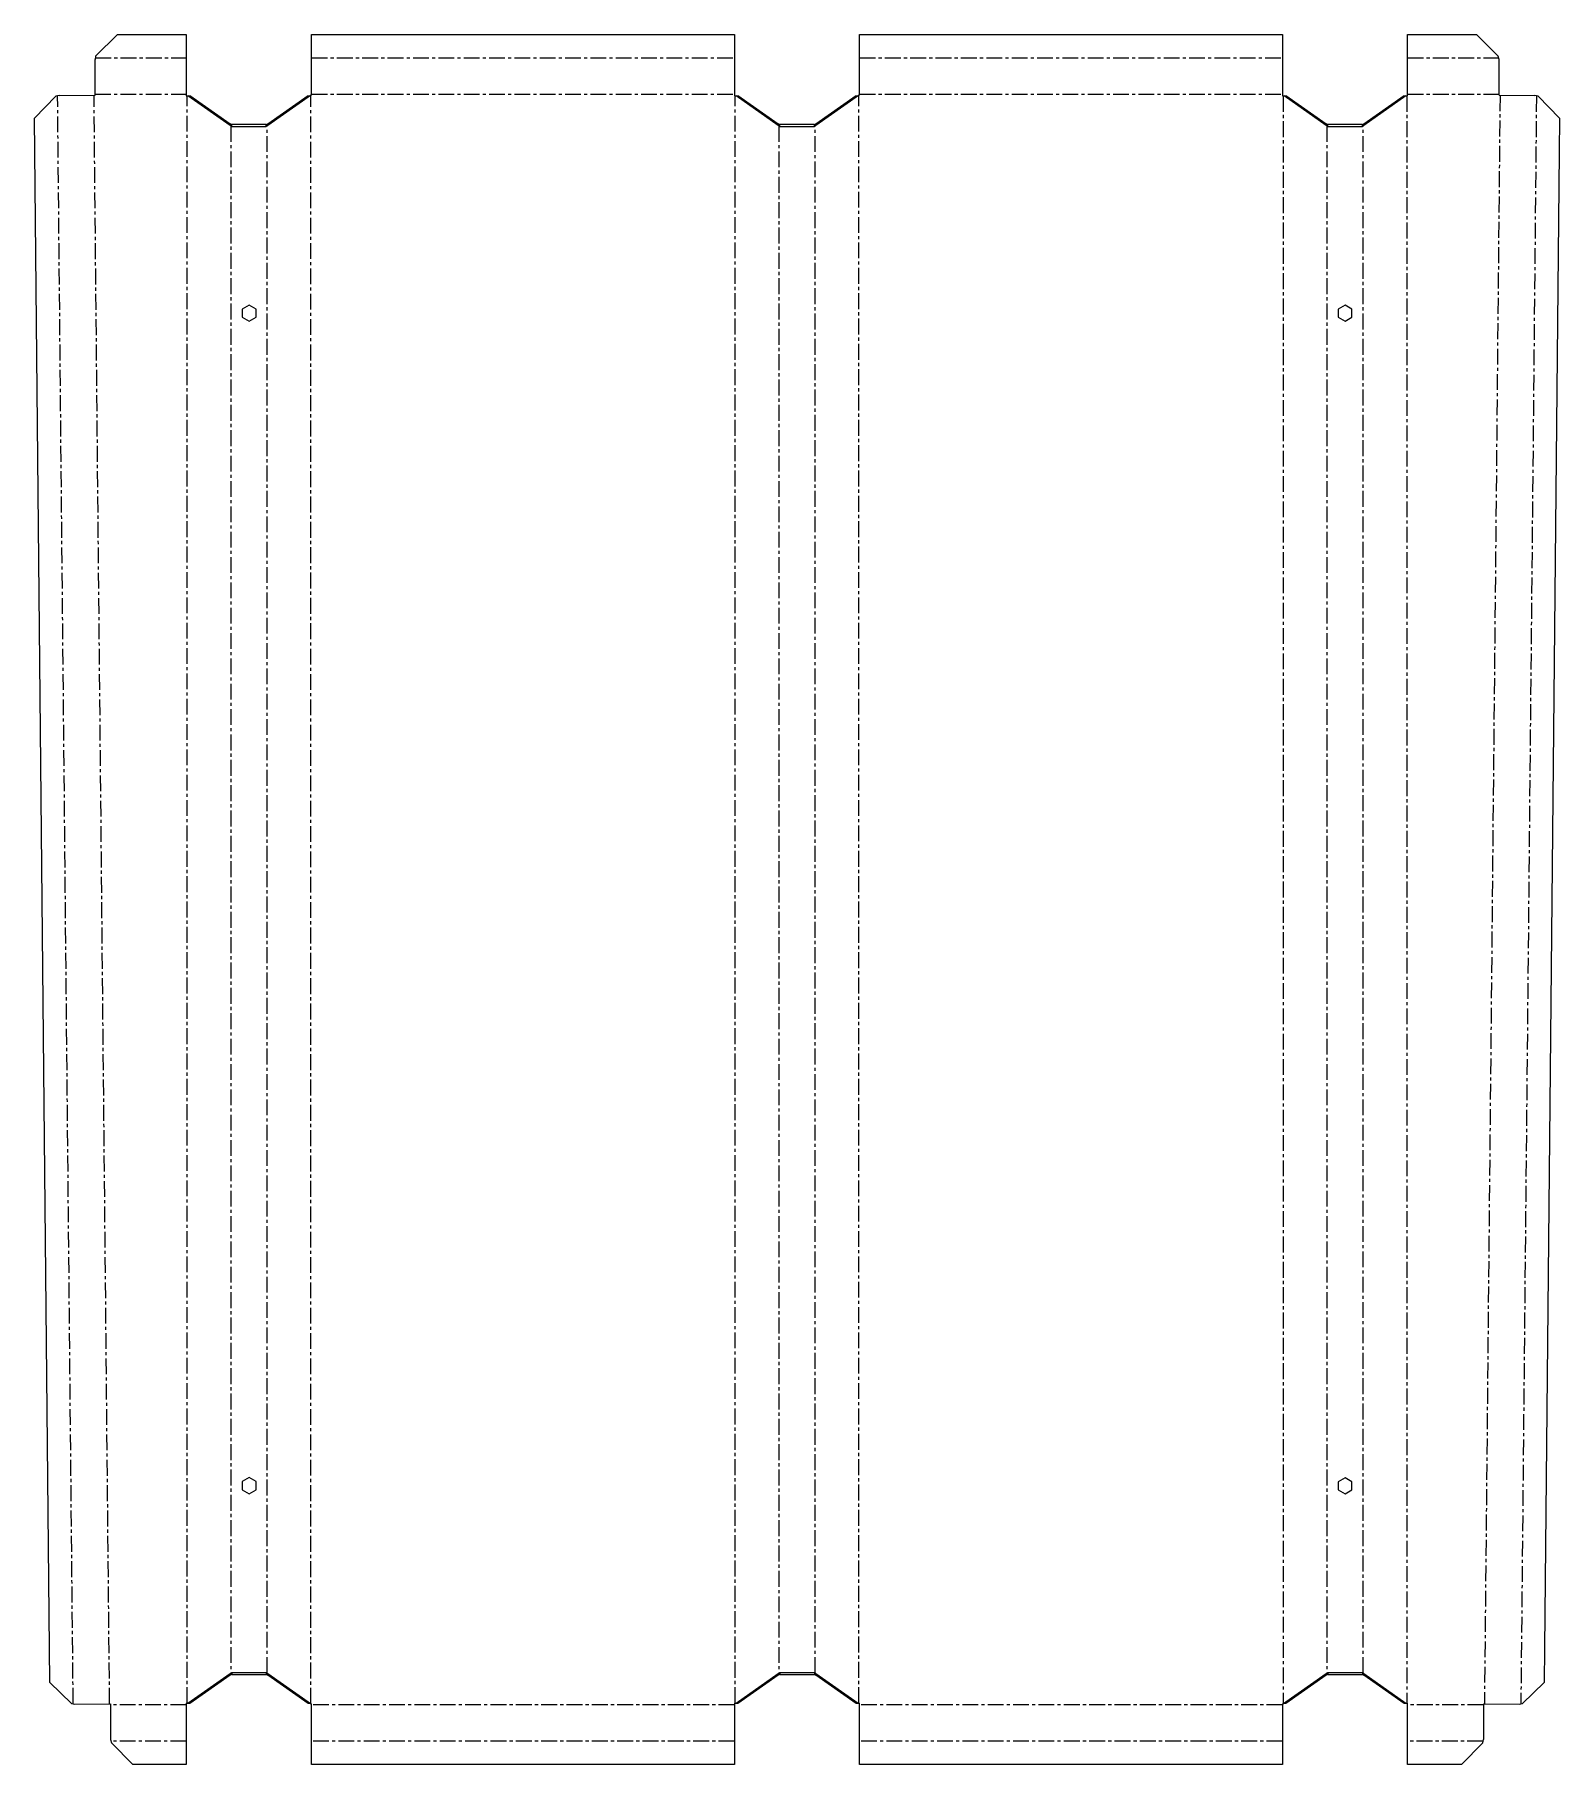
# Model space of a CAD drawing. Header units: millimetres. Extents: x -621 to 602, y -1340 to 46.
import ezdxf

# ---------------------------------------------------------------- set-up
doc = ezdxf.new("R2010")
doc.units = ezdxf.units.MM
doc.linetypes.add('CENTERX2', pattern=[20.32, 12.7, -2.54, 2.54, -2.54])

msp = doc.modelspace()

# ---------------------------------------------------------------- linework, layer by layer
at = {"color": 7, "linetype": 'Continuous', "lineweight": 25}
for p, q in [((-572.1, 29.1), (-554.6, 46.4)), ((-554.6, 46.4), (-499.4, 46.4)), ((-499.4, 46.4), (-499.4, -2.7)), ((-398.9, -1.8), (-398.9, 46.4)), ((-398.9, 46.4), (-59.9, 46.4)), ((-59.9, 46.4), (-59.9, -2.7)), ((40.5, -1.8), (40.5, 46.4)), ((40.5, 46.4), (379.5, 46.4)), ((379.5, 46.4), (379.5, -2.7)), ((479.9, -2.7), (479.9, 46.4)), ((479.9, 46.4), (535.2, 46.4)), ((535.2, 46.4), (552.6, 29.1)), ((-572.1, 29.1), (-572.6, 26.5)), ((553.2, 26.5), (552.6, 29.1)), ((-572.6, -2.2), (-572.6, 26.5)), ((553.2, -2.2), (553.2, 26.5)), ((-621, -20.7), (-603.9, -3.1)), ((-601.3, -2.5), (-603.9, -3.1)), ((-601.3, -2.5), (-572.6, -2.2)), ((-499.4, -2.7), (-496.6, -2.7)), ((-464.3, -26.6), (-498.1, -2.7)), ((-464.3, -25.5), (-496.6, -2.7)), ((-398.9, -1.8), (-434, -26.6)), ((-401.7, -2.7), (-434, -25.5)), ((-401.7, -2.7), (-400.2, -2.7)), ((-59.9, -2.7), (-57.1, -2.7)), ((-24.9, -26.6), (-58.6, -2.7)), ((-24.9, -25.5), (-57.1, -2.7)), ((40.5, -1.8), (5.5, -26.6)), ((37.7, -2.7), (5.5, -25.5)), ((37.7, -2.7), (39.2, -2.7)), ((379.5, -2.7), (382.3, -2.7)), ((414.5, -26.6), (380.8, -2.7)), ((414.5, -25.5), (382.3, -2.7)), ((478.6, -2.7), (444.9, -26.6)), ((477.1, -2.7), (444.9, -25.5)), ((477.1, -2.7), (479.9, -2.7)), ((553.2, -2.2), (581.9, -2.5)), ((584.5, -3.1), (581.9, -2.5)), ((584.5, -3.1), (601.6, -20.7)), ((-608.9, -1274.5), (-621, -20.7)), ((-464.3, -25.1), (-464.3, -26.6)), ((-463, -25.8), (-464.3, -25.1)), ((-463, -27.3), (-464.3, -26.6)), ((-463, -27.3), (-463, -25.8)), ((-435.3, -25.8), (-463, -25.8)), ((-463, -27.3), (-435.3, -27.3)), ((-434, -25.5), (-435.3, -26.3)), ((-435.3, -27.3), (-435.3, -25.8)), ((-434, -26.6), (-435.3, -27.3)), ((-434, -26.6), (-434, -25.5)), ((-24.9, -25.1), (-24.9, -26.6)), ((-23.6, -25.8), (-24.9, -25.1)), ((-23.6, -27.3), (-24.9, -26.6)), ((-23.6, -27.3), (-23.6, -25.8)), ((4.2, -25.8), (-23.6, -25.8)), ((-23.6, -27.3), (4.2, -27.3)), ((5.5, -25.5), (4.2, -26.3)), ((4.2, -27.3), (4.2, -25.8)), ((5.5, -26.6), (4.2, -27.3)), ((5.5, -26.6), (5.5, -25.5)), ((414.5, -25.1), (414.5, -26.6)), ((415.8, -25.8), (414.5, -25.1)), ((415.8, -27.3), (414.5, -26.6)), ((415.8, -27.3), (415.8, -25.8)), ((443.6, -25.8), (415.8, -25.8)), ((415.8, -27.3), (443.6, -27.3)), ((444.9, -25.5), (443.6, -26.3)), ((443.6, -27.3), (443.6, -25.8)), ((444.9, -26.6), (443.6, -27.3)), ((444.9, -26.6), (444.9, -25.5)), ((601.6, -20.7), (589.4, -1274.5)), ((-449.1, -170.4), (-454.7, -173.6)), ((-454.7, -173.6), (-454.7, -180.1)), ((-454.7, -180.1), (-449.1, -183.3)), ((-443.5, -173.6), (-449.1, -170.4)), ((-449.1, -183.3), (-443.5, -180.1)), ((-443.5, -180.1), (-443.5, -173.6)), ((429.7, -170.4), (424.1, -173.6)), ((424.1, -173.6), (424.1, -180.1)), ((424.1, -180.1), (429.7, -183.3)), ((435.3, -173.6), (429.7, -170.4)), ((429.7, -183.3), (435.3, -180.1)), ((435.3, -180.1), (435.3, -173.6)), ((-449.1, -1110.4), (-454.7, -1113.6)), ((-454.7, -1113.6), (-454.7, -1120.1)), ((-454.7, -1120.1), (-449.1, -1123.3)), ((-443.5, -1113.6), (-449.1, -1110.4)), ((-449.1, -1123.3), (-443.5, -1120.1)), ((-443.5, -1120.1), (-443.5, -1113.6)), ((429.7, -1110.5), (424.1, -1113.7)), ((424.1, -1113.7), (424.1, -1120.2)), ((424.1, -1120.2), (429.7, -1123.4)), ((435.3, -1113.7), (429.7, -1110.5)), ((429.7, -1123.4), (435.3, -1120.2)), ((435.3, -1120.2), (435.3, -1113.7)), ((-591.4, -1291.4), (-608.9, -1274.5)), ((-498.1, -1291.2), (-464.3, -1267.3)), ((-496.6, -1291.2), (-464.3, -1268.4)), ((-464.3, -1267.3), (-463, -1266.6)), ((-464.3, -1267.3), (-464.3, -1268.4)), ((-464.3, -1268.4), (-463, -1267.6)), ((-463, -1266.6), (-435.3, -1266.6)), ((-463, -1266.6), (-463, -1268.1)), ((-463, -1268.1), (-435.3, -1268.1)), ((-435.3, -1266.6), (-434, -1267.3)), ((-435.3, -1266.6), (-435.3, -1268.1)), ((-435.3, -1268.1), (-434, -1268.8)), ((-434, -1267.3), (-398.9, -1292.1)), ((-434, -1268.8), (-434, -1267.3)), ((-434, -1268.4), (-401.7, -1291.2)), ((-58.6, -1291.2), (-24.9, -1267.3)), ((-57.1, -1291.2), (-24.9, -1268.4)), ((-24.9, -1267.3), (-23.6, -1266.6)), ((-24.9, -1267.3), (-24.9, -1268.4)), ((-24.9, -1268.4), (-23.6, -1267.6)), ((-23.6, -1266.6), (4.2, -1266.6)), ((-23.6, -1266.6), (-23.6, -1268.1)), ((-23.6, -1268.1), (4.2, -1268.1)), ((4.2, -1266.6), (5.5, -1267.3)), ((4.2, -1266.6), (4.2, -1268.1)), ((4.2, -1268.1), (5.5, -1268.8)), ((5.5, -1267.3), (39.2, -1291.2)), ((5.5, -1268.8), (5.5, -1267.3)), ((5.5, -1268.4), (37.7, -1291.2)), ((379.5, -1292.1), (414.5, -1267.3)), ((382.3, -1291.2), (414.5, -1268.4)), ((414.5, -1267.3), (415.8, -1266.6)), ((414.5, -1267.3), (414.5, -1268.4)), ((414.5, -1268.4), (415.8, -1267.6)), ((415.8, -1266.6), (443.6, -1266.6)), ((415.8, -1266.6), (415.8, -1268.1)), ((415.8, -1268.1), (443.6, -1268.1)), ((443.6, -1266.6), (444.9, -1267.3)), ((443.6, -1266.6), (443.6, -1268.1)), ((443.6, -1268.1), (444.9, -1268.8)), ((444.9, -1267.3), (478.6, -1291.2)), ((444.9, -1268.8), (444.9, -1267.3)), ((444.9, -1268.4), (477.1, -1291.2)), ((589.4, -1274.5), (572, -1291.4)), ((-591.4, -1291.4), (-588.8, -1292)), ((-588.8, -1292), (-560.1, -1291.7)), ((-560.1, -1291.7), (-560.1, -1320.4)), ((-499.4, -1291.2), (-496.6, -1291.2)), ((-499.4, -1291.2), (-499.4, -1340.3)), ((-401.7, -1291.2), (-400.2, -1291.2)), ((-398.9, -1340.3), (-398.9, -1292.1)), ((-59.9, -1291.2), (-57.1, -1291.2)), ((-59.9, -1291.2), (-59.9, -1340.3)), ((37.7, -1291.2), (40.5, -1291.2)), ((40.5, -1340.3), (40.5, -1291.2)), ((379.5, -1292.1), (379.5, -1340.3)), ((380.8, -1291.2), (382.3, -1291.2)), ((477.1, -1291.2), (479.9, -1291.2)), ((479.9, -1340.3), (479.9, -1291.2)), ((540.7, -1291.7), (569.4, -1292)), ((540.7, -1291.7), (540.7, -1320.4)), ((569.4, -1292), (572, -1291.4)), ((-560.1, -1320.4), (-559.5, -1323)), ((-542.4, -1340.3), (-559.5, -1323)), ((540.1, -1323), (523, -1340.3)), ((540.1, -1323), (540.7, -1320.4)), ((-499.4, -1340.3), (-542.4, -1340.3)), ((-59.9, -1340.3), (-398.9, -1340.3)), ((379.5, -1340.3), (40.5, -1340.3)), ((523, -1340.3), (479.9, -1340.3))]:
    msp.add_line(p, q, dxfattribs=at)
at = {"color": 7, "linetype": 'CENTERX2'}
for p, q in [((-572.4, 27.8), (-499.4, 27.8)), ((-398.9, 27.8), (-59.9, 27.8)), ((40.5, 27.8), (379.5, 27.8)), ((479.9, 27.8), (552.9, 27.8)), ((-590.1, -1291.7), (-602.6, -2.8)), ((-560.9, -1291.7), (-573.4, -2.2)), ((-572.6, -1.4), (-499.4, -1.4)), ((-498.7, -1291.2), (-498.7, -2.7)), ((-399.6, -1291.7), (-399.6, -2.2)), ((-398.9, -1.4), (-59.9, -1.4)), ((-59.3, -1291.2), (-59.3, -2.7)), ((39.8, -1291.2), (39.8, -2.2)), ((40.5, -1.4), (379.5, -1.4)), ((380.2, -2.7), (380.2, -1291.7)), ((479.3, -2.7), (479.3, -1291.2)), ((479.9, -1.4), (553.2, -1.4)), ((554, -2.2), (541.5, -1291.7)), ((583.2, -2.8), (570.7, -1291.7)), ((-463.7, -27), (-463.7, -1266.9)), ((-434.6, -1266.9), (-434.6, -27)), ((-24.2, -27), (-24.2, -1266.9)), ((4.8, -1266.9), (4.8, -27)), ((415.2, -27), (415.2, -1266.9)), ((444.2, -1266.9), (444.2, -27)), ((-499.4, -1292.5), (-560.1, -1292.5)), ((-59.9, -1292.5), (-398.9, -1292.5)), ((379.5, -1292.5), (40.5, -1292.5)), ((540.7, -1292.5), (479.9, -1292.5)), ((-499.4, -1321.7), (-559.8, -1321.7)), ((-59.9, -1321.7), (-398.9, -1321.7)), ((379.5, -1321.7), (40.5, -1321.7)), ((540.4, -1321.7), (479.9, -1321.7))]:
    msp.add_line(p, q, dxfattribs=at)

doc.saveas('drawing.dxf')
